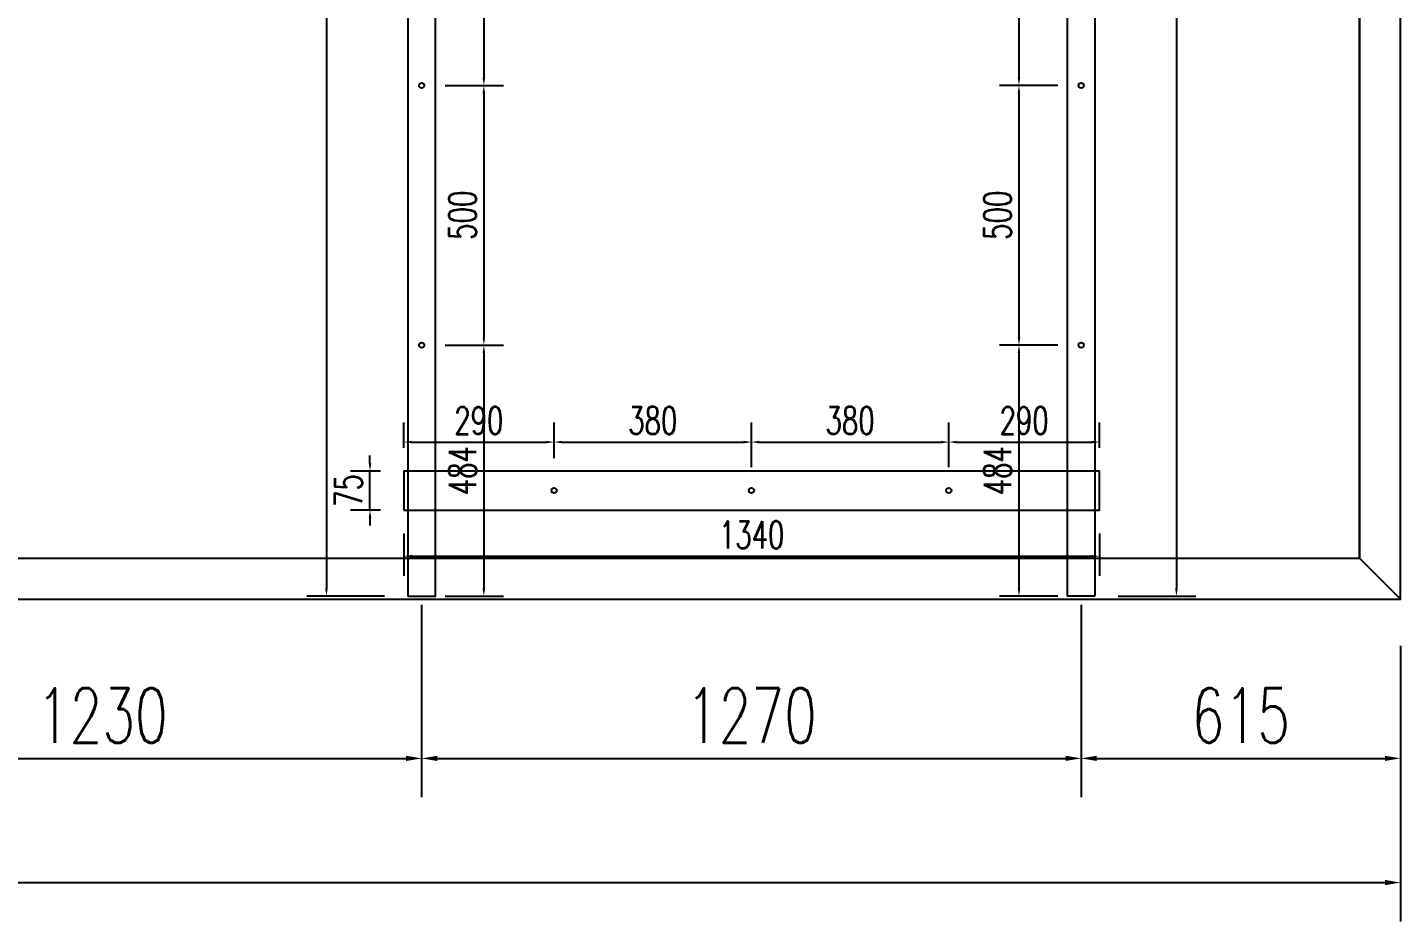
# Model space of a CAD drawing. Header units: millimetres. Extents: x 20612 to 158249, y -13511 to 156976.
# Drawn here: x 38789 to 41433, y 4858 to 6579 of the extents above; entities that cross this region are included whole.
import ezdxf

# ---------------------------------------------------------------- set-up
doc = ezdxf.new("R2010")
doc.units = ezdxf.units.MM
doc.header["$LTSCALE"] = 10
doc.layers.add('W-bridge approach引桥', color=4, linetype='Continuous')
doc.layers.add('W-STEEL_FRAME钢架', color=3, linetype='Continuous')
doc.styles.add('STANDARD_T3', font='simplex.shx', dxfattribs={"width": 0.7, "bigfont": 'hztxt.shx'})
doc.dimstyles.new('W&&15', dxfattribs={"dimtxt": 52.5, "dimasz": 15, "dimexe": 37.5, "dimexo": 45, "dimgap": 15, "dimtad": 1, "dimdec": 0, "dimzin": 0, "dimdsep": 46, "dimtxsty": 'STANDARD_T3', "dimcen": 0.09, "dimclrd": 1, "dimclre": 1, "dimclrt": 7, "dimazin": 2, "dimtfac": 1, "dimtdec": 0, "dimtix": 1, "dimtmove": 2, "dimatfit": 3, "dimfxl": 100, "dimtolj": 1, "dimtzin": 0, "dimarcsym": 0})
doc.dimstyles.new('W&&30', dxfattribs={"dimtxt": 105, "dimasz": 30, "dimexe": 75, "dimexo": 90, "dimgap": 30, "dimtad": 1, "dimdec": 0, "dimzin": 0, "dimdsep": 46, "dimtxsty": 'STANDARD_T3', "dimcen": 0.09, "dimclrd": 1, "dimclre": 1, "dimclrt": 7, "dimazin": 2, "dimtfac": 1, "dimtdec": 0, "dimtix": 1, "dimtmove": 2, "dimatfit": 3, "dimfxl": 100, "dimtolj": 1, "dimtzin": 0, "dimarcsym": 0})

# ---------------------------------------------------------------- blocks, each defined once
blk = doc.blocks.new('*D402')
at = {"color": 1, "lineweight": -2, "transparency": 16777216}
for p, q in [((38318.1, 5467.4), (38318.1, 5096.7)), ((39548.1, 5467.4), (39548.1, 5096.7)), ((38348.1, 5171.7), (39518.1, 5171.7))]:
    blk.add_line(p, q, dxfattribs=at)
at = {"color": 1, "transparency": 16777216}
for points in [[(38348.1, 5176.7), (38348.1, 5166.7), (38318.1, 5171.7)], [(39518.1, 5176.7), (39518.1, 5166.7), (39548.1, 5171.7)]]:
    blk.add_solid(points, dxfattribs=at)
at = {"layer": 'Defpoints', "color": 0, "transparency": 16777216}
for p in [(38318.1, 5557.4), (39548.1, 5557.4), (39548.1, 5171.7)]:
    blk.add_point(p, dxfattribs=at)
at = {"color": 7, "transparency": 16777216, "insert": (38933.1, 5254.2), "char_height": 105, "attachment_point": 5, "style": 'STANDARD_T3'}
blk.add_mtext('\\A1;1230', dxfattribs=at)
blk = doc.blocks.new('*D403')
at = {"color": 1, "lineweight": -2, "transparency": 16777216}
for p, q in [((39548.1, 5467.4), (39548.1, 5096.7)), ((40818.1, 5467.4), (40818.1, 5096.7)), ((39578.1, 5171.7), (40788.1, 5171.7))]:
    blk.add_line(p, q, dxfattribs=at)
at = {"color": 1, "transparency": 16777216}
for points in [[(39578.1, 5176.7), (39578.1, 5166.7), (39548.1, 5171.7)], [(40788.1, 5176.7), (40788.1, 5166.7), (40818.1, 5171.7)]]:
    blk.add_solid(points, dxfattribs=at)
at = {"layer": 'Defpoints', "color": 0, "transparency": 16777216}
for p in [(39548.1, 5557.4), (40818.1, 5557.4), (40818.1, 5171.7)]:
    blk.add_point(p, dxfattribs=at)
at = {"color": 7, "transparency": 16777216, "insert": (40183.1, 5254.2), "char_height": 105, "attachment_point": 5, "style": 'STANDARD_T3'}
blk.add_mtext('\\A1;1270', dxfattribs=at)
blk = doc.blocks.new('*D414')
at = {"color": 1, "lineweight": -2, "transparency": 16777216}
for p, q in [((40818.1, 5467.4), (40818.1, 5096.7)), ((41433.1, 5388.4), (41433.1, 5096.7)), ((40848.1, 5171.7), (41403.1, 5171.7))]:
    blk.add_line(p, q, dxfattribs=at)
at = {"color": 1, "transparency": 16777216}
for points in [[(40848.1, 5176.7), (40848.1, 5166.7), (40818.1, 5171.7)], [(41403.1, 5176.7), (41403.1, 5166.7), (41433.1, 5171.7)]]:
    blk.add_solid(points, dxfattribs=at)
at = {"layer": 'Defpoints', "color": 0, "transparency": 16777216}
for p in [(40818.1, 5557.4), (41433.1, 5478.4), (41433.1, 5171.7)]:
    blk.add_point(p, dxfattribs=at)
at = {"color": 7, "transparency": 16777216, "insert": (41125.6, 5254.2), "char_height": 105, "attachment_point": 5, "style": 'STANDARD_T3'}
blk.add_mtext('\\A1;615', dxfattribs=at)
blk = doc.blocks.new('*D415')
at = {"color": 1, "lineweight": -2, "transparency": 16777216}
for p, q in [((31453.1, 5388.4), (31453.1, 4857.6)), ((41433.1, 5388.4), (41433.1, 4857.6)), ((31483.1, 4932.6), (41403.1, 4932.6))]:
    blk.add_line(p, q, dxfattribs=at)
at = {"color": 1, "transparency": 16777216}
for points in [[(31483.1, 4937.6), (31483.1, 4927.6), (31453.1, 4932.6)], [(41403.1, 4937.6), (41403.1, 4927.6), (41433.1, 4932.6)]]:
    blk.add_solid(points, dxfattribs=at)
at = {"layer": 'Defpoints', "color": 0, "transparency": 16777216}
for p in [(31453.1, 5478.4), (41433.1, 5478.4), (41433.1, 4932.6)]:
    blk.add_point(p, dxfattribs=at)
at = {"color": 7, "transparency": 16777216, "insert": (36443.1, 5015.1), "char_height": 105, "attachment_point": 5, "style": 'STANDARD_T3'}
blk.add_mtext('\\A1;9980', dxfattribs=at)
blk = doc.blocks.new('*D525')
at = {"layer": 'Defpoints', "color": 0, "transparency": 16777216}
for p in [(39513.6, 5649.9), (40853.6, 5649.9), (40853.6, 5560.9)]:
    blk.add_point(p, dxfattribs=at)
at = {"layer": 'W-bridge approach引桥', "color": 1, "lineweight": -2, "transparency": 16777216}
for p, q in [((39513.6, 5604.9), (39513.6, 5523.4)), ((40853.6, 5604.9), (40853.6, 5523.4)), ((39528.6, 5560.9), (40838.6, 5560.9))]:
    blk.add_line(p, q, dxfattribs=at)
at = {"layer": 'W-bridge approach引桥', "color": 1, "transparency": 16777216}
for points in [[(39528.6, 5563.4), (39528.6, 5558.4), (39513.6, 5560.9)], [(40838.6, 5563.4), (40838.6, 5558.4), (40853.6, 5560.9)]]:
    blk.add_solid(points, dxfattribs=at)
at = {"layer": 'W-bridge approach引桥', "color": 7, "transparency": 16777216, "insert": (40183.6, 5602.1), "char_height": 52.5, "attachment_point": 5, "style": 'STANDARD_T3'}
blk.add_mtext('\\A1;1340', dxfattribs=at)
blk = doc.blocks.new('*D526')
at = {"layer": 'Defpoints', "color": 0, "transparency": 16777216}
for p in [(39803.1, 5780.7), (39513.6, 5724.9), (39803.1, 5704.9)]:
    blk.add_point(p, dxfattribs=at)
at = {"layer": 'W-bridge approach引桥', "color": 1, "lineweight": -2, "transparency": 16777216}
for p, q in [((39513.6, 5769.9), (39513.6, 5818.2)), ((39803.1, 5749.9), (39803.1, 5818.2)), ((39528.6, 5780.7), (39788.1, 5780.7))]:
    blk.add_line(p, q, dxfattribs=at)
at = {"layer": 'W-bridge approach引桥', "color": 1, "transparency": 16777216}
for points in [[(39528.6, 5783.2), (39528.6, 5778.2), (39513.6, 5780.7)], [(39788.1, 5783.2), (39788.1, 5778.2), (39803.1, 5780.7)]]:
    blk.add_solid(points, dxfattribs=at)
at = {"layer": 'W-bridge approach引桥', "color": 7, "transparency": 16777216, "insert": (39658.3, 5822), "char_height": 52.5, "attachment_point": 5, "style": 'STANDARD_T3'}
blk.add_mtext('\\A1;290', dxfattribs=at)
blk = doc.blocks.new('*D527')
at = {"layer": 'Defpoints', "color": 0, "transparency": 16777216}
for p in [(40183.1, 5780.7), (39803.1, 5704.9), (40183.1, 5687.4)]:
    blk.add_point(p, dxfattribs=at)
at = {"layer": 'W-bridge approach引桥', "color": 1, "lineweight": -2, "transparency": 16777216}
for p, q in [((39803.1, 5749.9), (39803.1, 5818.2)), ((40183.1, 5732.4), (40183.1, 5818.2)), ((39818.1, 5780.7), (40168.1, 5780.7))]:
    blk.add_line(p, q, dxfattribs=at)
at = {"layer": 'W-bridge approach引桥', "color": 1, "transparency": 16777216}
for points in [[(39818.1, 5783.2), (39818.1, 5778.2), (39803.1, 5780.7)], [(40168.1, 5783.2), (40168.1, 5778.2), (40183.1, 5780.7)]]:
    blk.add_solid(points, dxfattribs=at)
at = {"layer": 'W-bridge approach引桥', "color": 7, "transparency": 16777216, "insert": (39993.1, 5822), "char_height": 52.5, "attachment_point": 5, "style": 'STANDARD_T3'}
blk.add_mtext('\\A1;380', dxfattribs=at)
blk = doc.blocks.new('*D528')
at = {"layer": 'Defpoints', "color": 0, "transparency": 16777216}
for p in [(40563.1, 5780.7), (40183.1, 5687.4), (40563.1, 5687.4)]:
    blk.add_point(p, dxfattribs=at)
at = {"layer": 'W-bridge approach引桥', "color": 1, "lineweight": -2, "transparency": 16777216}
for p, q in [((40183.1, 5732.4), (40183.1, 5818.2)), ((40563.1, 5732.4), (40563.1, 5818.2)), ((40198.1, 5780.7), (40548.1, 5780.7))]:
    blk.add_line(p, q, dxfattribs=at)
at = {"layer": 'W-bridge approach引桥', "color": 1, "transparency": 16777216}
for points in [[(40198.1, 5783.2), (40198.1, 5778.2), (40183.1, 5780.7)], [(40548.1, 5783.2), (40548.1, 5778.2), (40563.1, 5780.7)]]:
    blk.add_solid(points, dxfattribs=at)
at = {"layer": 'W-bridge approach引桥', "color": 7, "transparency": 16777216, "insert": (40373.1, 5822), "char_height": 52.5, "attachment_point": 5, "style": 'STANDARD_T3'}
blk.add_mtext('\\A1;380', dxfattribs=at)
blk = doc.blocks.new('*D529')
at = {"layer": 'Defpoints', "color": 0, "transparency": 16777216}
for p in [(40853.6, 5780.7), (40853.6, 5724.9), (40563.1, 5687.4)]:
    blk.add_point(p, dxfattribs=at)
at = {"layer": 'W-bridge approach引桥', "color": 1, "lineweight": -2, "transparency": 16777216}
for p, q in [((40563.1, 5732.4), (40563.1, 5818.2)), ((40853.6, 5769.9), (40853.6, 5818.2)), ((40578.1, 5780.7), (40838.6, 5780.7))]:
    blk.add_line(p, q, dxfattribs=at)
at = {"layer": 'W-bridge approach引桥', "color": 1, "transparency": 16777216}
for points in [[(40578.1, 5783.2), (40578.1, 5778.2), (40563.1, 5780.7)], [(40838.6, 5783.2), (40838.6, 5778.2), (40853.6, 5780.7)]]:
    blk.add_solid(points, dxfattribs=at)
at = {"layer": 'W-bridge approach引桥', "color": 7, "transparency": 16777216, "insert": (40708.3, 5822), "char_height": 52.5, "attachment_point": 5, "style": 'STANDARD_T3'}
blk.add_mtext('\\A1;290', dxfattribs=at)
blk = doc.blocks.new('*D521')
at = {"layer": 'Defpoints', "color": 0, "transparency": 16777216}
for p in [(39448.6, 5724.9), (39513.6, 5724.9), (39513.6, 5649.9)]:
    blk.add_point(p, dxfattribs=at)
at = {"layer": 'W-bridge approach引桥', "color": 1, "lineweight": -2, "transparency": 16777216}
for p, q in [((39448.6, 5739.9), (39448.6, 5754.9)), ((39468.6, 5724.9), (39411.1, 5724.9)), ((39448.6, 5649.9), (39448.6, 5724.9)), ((39468.6, 5649.9), (39411.1, 5649.9)), ((39448.6, 5634.9), (39448.6, 5619.9))]:
    blk.add_line(p, q, dxfattribs=at)
at = {"layer": 'W-bridge approach引桥', "color": 1, "transparency": 16777216}
for points in [[(39446.1, 5739.9), (39451.1, 5739.9), (39448.6, 5724.9)], [(39446.1, 5634.9), (39451.1, 5634.9), (39448.6, 5649.9)]]:
    blk.add_solid(points, dxfattribs=at)
at = {"layer": 'W-bridge approach引桥', "color": 7, "transparency": 16777216, "insert": (39407.4, 5687.4), "char_height": 52.5, "attachment_point": 5, "rotation": 90, "style": 'STANDARD_T3'}
blk.add_mtext('\\A1;75', dxfattribs=at)
blk = doc.blocks.new('*D530')
at = {"layer": 'Defpoints', "color": 0, "transparency": 16777216}
for p in [(39521.6, 8472.9), (39364.7, 5483.9), (39521.6, 5483.9)]:
    blk.add_point(p, dxfattribs=at)
at = {"layer": 'W-bridge approach引桥', "color": 1, "lineweight": -2, "transparency": 16777216}
for p, q in [((39476.6, 8472.9), (39327.2, 8472.9)), ((39364.7, 8457.9), (39364.7, 5498.9)), ((39476.6, 5483.9), (39327.2, 5483.9))]:
    blk.add_line(p, q, dxfattribs=at)
at = {"layer": 'W-bridge approach引桥', "color": 1, "transparency": 16777216}
for points in [[(39362.2, 8457.9), (39367.2, 8457.9), (39364.7, 8472.9)], [(39362.2, 5498.9), (39367.2, 5498.9), (39364.7, 5483.9)]]:
    blk.add_solid(points, dxfattribs=at)
at = {"layer": 'W-bridge approach引桥', "color": 7, "transparency": 16777216, "insert": (39323.5, 6978.4), "char_height": 52.5, "attachment_point": 5, "rotation": 90, "style": 'STANDARD_T3'}
blk.add_mtext('\\A1;2989', dxfattribs=at)
blk = doc.blocks.new('*D533')
at = {"layer": 'Defpoints', "color": 0, "transparency": 16777216}
for p in [(39548.1, 7489.4), (39548.1, 6467.4), (39667.9, 6467.4)]:
    blk.add_point(p, dxfattribs=at)
at = {"layer": 'W-bridge approach引桥', "color": 1, "lineweight": -2, "transparency": 16777216}
for p, q in [((39593.1, 7489.4), (39705.4, 7489.4)), ((39667.9, 7474.4), (39667.9, 6482.4)), ((39593.1, 6467.4), (39705.4, 6467.4))]:
    blk.add_line(p, q, dxfattribs=at)
at = {"layer": 'W-bridge approach引桥', "color": 1, "transparency": 16777216}
for points in [[(39665.4, 7474.4), (39670.4, 7474.4), (39667.9, 7489.4)], [(39665.4, 6482.4), (39670.4, 6482.4), (39667.9, 6467.4)]]:
    blk.add_solid(points, dxfattribs=at)
at = {"layer": 'W-bridge approach引桥', "color": 7, "transparency": 16777216, "insert": (39626.6, 6978.4), "char_height": 52.5, "attachment_point": 5, "rotation": 90, "style": 'STANDARD_T3'}
blk.add_mtext('\\A1;1022', dxfattribs=at)
blk = doc.blocks.new('*D534')
at = {"layer": 'Defpoints', "color": 0, "transparency": 16777216}
for p in [(39548.1, 6467.4), (39548.1, 5967.4), (39667.9, 5967.4)]:
    blk.add_point(p, dxfattribs=at)
at = {"layer": 'W-bridge approach引桥', "color": 1, "lineweight": -2, "transparency": 16777216}
for p, q in [((39593.1, 6467.4), (39705.4, 6467.4)), ((39667.9, 6452.4), (39667.9, 5982.4)), ((39593.1, 5967.4), (39705.4, 5967.4))]:
    blk.add_line(p, q, dxfattribs=at)
at = {"layer": 'W-bridge approach引桥', "color": 1, "transparency": 16777216}
for points in [[(39665.4, 6452.4), (39670.4, 6452.4), (39667.9, 6467.4)], [(39665.4, 5982.4), (39670.4, 5982.4), (39667.9, 5967.4)]]:
    blk.add_solid(points, dxfattribs=at)
at = {"layer": 'W-bridge approach引桥', "color": 7, "transparency": 16777216, "insert": (39626.6, 6217.4), "char_height": 52.5, "attachment_point": 5, "rotation": 90, "style": 'STANDARD_T3'}
blk.add_mtext('\\A1;500', dxfattribs=at)
blk = doc.blocks.new('*D535')
at = {"layer": 'Defpoints', "color": 0, "transparency": 16777216}
for p in [(39548.1, 5967.4), (39548.1, 5483.9), (39667.9, 5483.9)]:
    blk.add_point(p, dxfattribs=at)
at = {"layer": 'W-bridge approach引桥', "color": 1, "lineweight": -2, "transparency": 16777216}
for p, q in [((39593.1, 5967.4), (39705.4, 5967.4)), ((39667.9, 5952.4), (39667.9, 5498.9)), ((39593.1, 5483.9), (39705.4, 5483.9))]:
    blk.add_line(p, q, dxfattribs=at)
at = {"layer": 'W-bridge approach引桥', "color": 1, "transparency": 16777216}
for points in [[(39665.4, 5952.4), (39670.4, 5952.4), (39667.9, 5967.4)], [(39665.4, 5498.9), (39670.4, 5498.9), (39667.9, 5483.9)]]:
    blk.add_solid(points, dxfattribs=at)
at = {"layer": 'W-bridge approach引桥', "color": 7, "transparency": 16777216, "insert": (39626.6, 5725.7), "char_height": 52.5, "attachment_point": 5, "rotation": 90, "style": 'STANDARD_T3'}
blk.add_mtext('\\A1;484', dxfattribs=at)
blk = doc.blocks.new('*D537')
at = {"layer": 'Defpoints', "color": 0, "transparency": 16777216}
for p in [(40844.6, 8472.9), (40844.6, 5483.9), (41001.5, 5483.9)]:
    blk.add_point(p, dxfattribs=at)
at = {"layer": 'W-bridge approach引桥', "color": 1, "lineweight": -2, "transparency": 16777216}
for p, q in [((40889.6, 8472.9), (41039, 8472.9)), ((41001.5, 8457.9), (41001.5, 5498.9)), ((40889.6, 5483.9), (41039, 5483.9))]:
    blk.add_line(p, q, dxfattribs=at)
at = {"layer": 'W-bridge approach引桥', "color": 1, "transparency": 16777216}
for points in [[(40999, 8457.9), (41004, 8457.9), (41001.5, 8472.9)], [(40999, 5498.9), (41004, 5498.9), (41001.5, 5483.9)]]:
    blk.add_solid(points, dxfattribs=at)
at = {"layer": 'W-bridge approach引桥', "color": 7, "transparency": 16777216, "insert": (40960.2, 6978.4), "char_height": 52.5, "attachment_point": 5, "rotation": 90, "style": 'STANDARD_T3'}
blk.add_mtext('\\A1;2989', dxfattribs=at)
blk = doc.blocks.new('*D540')
at = {"layer": 'Defpoints', "color": 0, "transparency": 16777216}
for p in [(40818.1, 7489.4), (40698.3, 6467.4), (40818.1, 6467.4)]:
    blk.add_point(p, dxfattribs=at)
at = {"layer": 'W-bridge approach引桥', "color": 1, "lineweight": -2, "transparency": 16777216}
for p, q in [((40773.1, 7489.4), (40660.8, 7489.4)), ((40698.3, 7474.4), (40698.3, 6482.4)), ((40773.1, 6467.4), (40660.8, 6467.4))]:
    blk.add_line(p, q, dxfattribs=at)
at = {"layer": 'W-bridge approach引桥', "color": 1, "transparency": 16777216}
for points in [[(40695.8, 7474.4), (40700.8, 7474.4), (40698.3, 7489.4)], [(40695.8, 6482.4), (40700.8, 6482.4), (40698.3, 6467.4)]]:
    blk.add_solid(points, dxfattribs=at)
at = {"layer": 'W-bridge approach引桥', "color": 7, "transparency": 16777216, "insert": (40657.1, 6978.4), "char_height": 52.5, "attachment_point": 5, "rotation": 90, "style": 'STANDARD_T3'}
blk.add_mtext('\\A1;1022', dxfattribs=at)
blk = doc.blocks.new('*D541')
at = {"layer": 'Defpoints', "color": 0, "transparency": 16777216}
for p in [(40818.1, 6467.4), (40698.3, 5967.4), (40818.1, 5967.4)]:
    blk.add_point(p, dxfattribs=at)
at = {"layer": 'W-bridge approach引桥', "color": 1, "lineweight": -2, "transparency": 16777216}
for p, q in [((40773.1, 6467.4), (40660.8, 6467.4)), ((40698.3, 6452.4), (40698.3, 5982.4)), ((40773.1, 5967.4), (40660.8, 5967.4))]:
    blk.add_line(p, q, dxfattribs=at)
at = {"layer": 'W-bridge approach引桥', "color": 1, "transparency": 16777216}
for points in [[(40695.8, 6452.4), (40700.8, 6452.4), (40698.3, 6467.4)], [(40695.8, 5982.4), (40700.8, 5982.4), (40698.3, 5967.4)]]:
    blk.add_solid(points, dxfattribs=at)
at = {"layer": 'W-bridge approach引桥', "color": 7, "transparency": 16777216, "insert": (40657.1, 6217.4), "char_height": 52.5, "attachment_point": 5, "rotation": 90, "style": 'STANDARD_T3'}
blk.add_mtext('\\A1;500', dxfattribs=at)
blk = doc.blocks.new('*D542')
at = {"layer": 'Defpoints', "color": 0, "transparency": 16777216}
for p in [(40818.1, 5967.4), (40698.3, 5483.9), (40818.1, 5483.9)]:
    blk.add_point(p, dxfattribs=at)
at = {"layer": 'W-bridge approach引桥', "color": 1, "lineweight": -2, "transparency": 16777216}
for p, q in [((40773.1, 5967.4), (40660.8, 5967.4)), ((40698.3, 5952.4), (40698.3, 5498.9)), ((40773.1, 5483.9), (40660.8, 5483.9))]:
    blk.add_line(p, q, dxfattribs=at)
at = {"layer": 'W-bridge approach引桥', "color": 1, "transparency": 16777216}
for points in [[(40695.8, 5952.4), (40700.8, 5952.4), (40698.3, 5967.4)], [(40695.8, 5498.9), (40700.8, 5498.9), (40698.3, 5483.9)]]:
    blk.add_solid(points, dxfattribs=at)
at = {"layer": 'W-bridge approach引桥', "color": 7, "transparency": 16777216, "insert": (40657.1, 5725.7), "char_height": 52.5, "attachment_point": 5, "rotation": 90, "style": 'STANDARD_T3'}
blk.add_mtext('\\A1;484', dxfattribs=at)

msp = doc.modelspace()

# ---------------------------------------------------------------- linework, layer by layer
at = {"layer": 'W-bridge approach引桥'}
for centre in [(39548.1, 6467.4), (40818.1, 6467.4), (39548.1, 5967.4), (40818.1, 5967.4), (39803.1, 5687.4), (40183.1, 5687.4), (40563.1, 5687.4)]:
    msp.add_circle(centre, 5, dxfattribs=at)
at = {"layer": 'W-STEEL_FRAME钢架'}
for points in [[(31453.1, 5478.4), (41433.1, 5478.4), (41433.1, 8478.4), (31453.1, 8478.4)], [(39521.6, 5483.9), (39574.6, 5483.9), (39574.6, 8472.9), (39521.6, 8472.9)], [(40844.6, 5483.9), (40791.6, 5483.9), (40791.6, 8472.9), (40844.6, 8472.9)], [(41354.1, 5557.4), (41433.1, 5478.4), (41433.1, 8478.4), (41354.1, 8399.4)], [(31532.1, 5557.4), (41354.1, 5557.4), (41354.1, 8399.4), (31532.1, 8399.4)]]:
    msp.add_lwpolyline(points, close=True, dxfattribs=at)
at = {"layer": 'W-STEEL_FRAME钢架', "color": 2}
msp.add_lwpolyline([(39513.6, 5649.9), (40853.6, 5649.9), (40853.6, 5724.9), (39513.6, 5724.9)], close=True, dxfattribs=at)

# ---------------------------------------------------------------- dimensions: what is measured, and where the dimension line sits
for base, p1, p2, picture, middle in [((39548.1, 5171.7), (38318.1, 5557.4), (39548.1, 5557.4), '*D402', (38933.1, 5254.2)), ((40818.1, 5171.7), (39548.1, 5557.4), (40818.1, 5557.4), '*D403', (40183.1, 5254.2)), ((41433.1, 5171.7), (40818.1, 5557.4), (41433.1, 5478.4), '*D414', (41125.6, 5254.2)), ((41433.1, 4932.6), (31453.1, 5478.4), (41433.1, 5478.4), '*D415', (36443.1, 5015.1))]:
    dim = msp.add_linear_dim(base=base, p1=p1, p2=p2, dimstyle='W&&30')
    dim.commit()
    dim.dimension.update_dxf_attribs({"geometry": picture, "text_midpoint": middle})
at = {"layer": 'W-bridge approach引桥'}
for base, p1, p2, angle, picture, middle in [((39364.7, 5483.9), (39521.6, 8472.9), (39521.6, 5483.9), 270, '*D530', (39323.5, 6978.4)), ((41001.5, 5483.9), (40844.6, 8472.9), (40844.6, 5483.9), 270, '*D537', (40960.2, 6978.4)), ((39667.9, 6467.4), (39548.1, 7489.4), (39548.1, 6467.4), 270, '*D533', (39626.6, 6978.4)), ((40698.3, 6467.4), (40818.1, 7489.4), (40818.1, 6467.4), 270, '*D540', (40657.1, 6978.4)), ((39667.9, 5967.4), (39548.1, 6467.4), (39548.1, 5967.4), 270, '*D534', (39626.6, 6217.4)), ((40698.3, 5967.4), (40818.1, 6467.4), (40818.1, 5967.4), 270, '*D541', (40657.1, 6217.4)), ((39667.867183, 5483.9341493), (39548.0990525, 5967.4341493), (39548.0990525, 5483.9341493), 270, '*D535', (39626.617183, 5725.6841493)), ((40698.330922, 5483.9341493), (40818.0990525, 5967.4341493), (40818.0990525, 5483.9341493), 270, '*D542', (40657.080922, 5725.6841493)), ((39448.6, 5724.9), (39513.6, 5649.9), (39513.6, 5724.9), 90, '*D521', (39407.4, 5687.4))]:
    dim = msp.add_linear_dim(base=base, p1=p1, p2=p2, angle=angle, dimstyle='W&&15', dxfattribs=at)
    dim.commit()
    dim.dimension.update_dxf_attribs({"geometry": picture, "text_midpoint": middle})
for base, p1, p2, picture, middle in [((39803.0990525, 5780.7300053), (39513.5990525, 5724.9341493), (39803.0990525, 5704.9341493), '*D526', (39658.3490525, 5821.9800053)), ((40183.1, 5780.7), (39803.1, 5704.9), (40183.1, 5687.4), '*D527', (39993.1, 5822)), ((40563.1, 5780.7), (40183.1, 5687.4), (40563.1, 5687.4), '*D528', (40373.1, 5822)), ((40853.6, 5560.9), (39513.6, 5649.9), (40853.6, 5649.9), '*D525', (40183.6, 5602.1))]:
    dim = msp.add_linear_dim(base=base, p1=p1, p2=p2, dimstyle='W&&15', dxfattribs=at)
    dim.commit()
    dim.dimension.update_dxf_attribs({"geometry": picture, "text_midpoint": middle})
dim = msp.add_linear_dim(base=(40853.6, 5780.7), p1=(40563.1, 5687.4), p2=(40853.6, 5724.9), text='290', dimstyle='W&&15', dxfattribs=at)
dim.commit()
dim.dimension.update_dxf_attribs({"geometry": '*D529', "text_midpoint": (40708.3, 5822)})

doc.saveas('drawing.dxf')
